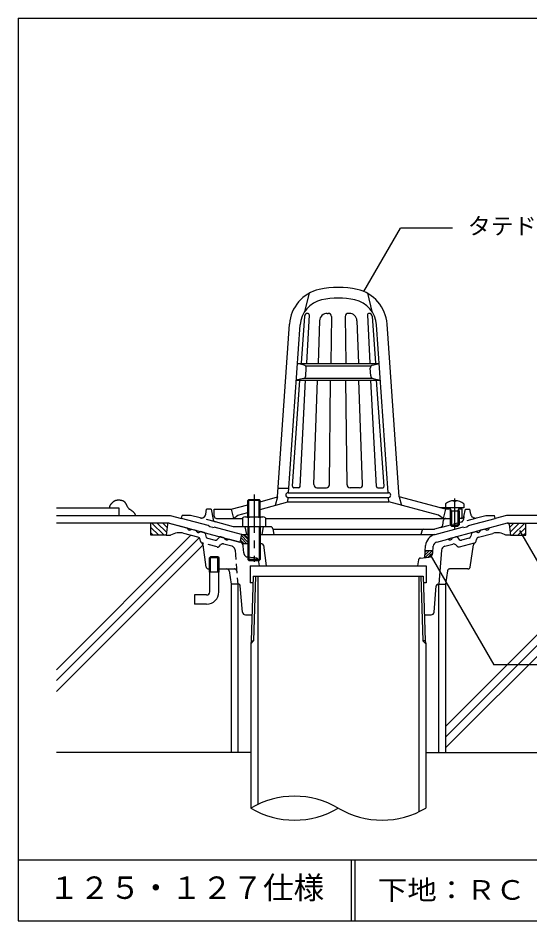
# Model space of a CAD drawing. Units: millimetres, scale not verified. Extents: x -451 to 349, y -612 to 618.
# Drawn here: x -451 to -116, y 28 to 618 of the extents above; entities that cross this region are included whole.
import ezdxf
from ezdxf.enums import TextEntityAlignment as Align

# ---------------------------------------------------------------- set-up
doc = ezdxf.new("R2010")
doc.units = ezdxf.units.MM
doc.header["$LTSCALE"] = 5
for name, pattern in [('CHAIN1', [8, 5, -1, 1, -1]), ('DASHED1', [1.8, 1.2, -0.6]), ('DOUBLE_CHAIN1', [8.8, 5, -1, 0.6, -0.6, 0.6, -1])]:
    doc.linetypes.add(name, pattern=pattern)
for name, color, linetype in [('2-1', 4, 'Continuous'), ('2-2_in line', 7, 'Continuous'), ('2-3', 3, 'Continuous'), ('2-4_out line', 2, 'Continuous'), ('2-7_ビス', 7, 'Continuous'), ('2-8_drain他', 4, 'Continuous'), ('2-9_strainer他', 4, 'Continuous'), ('2-A_moji', 7, 'Continuous'), ('2-D_ハッチ他', 4, 'Continuous'), ('2-E_con他', 4, 'Continuous'), ('F-5', 6, 'Continuous'), ('F-7', 1, 'Continuous'), ('F-A', 7, 'Continuous')]:
    doc.layers.add(name, color=color, linetype=linetype)
doc.styles.add('HG丸ｺﾞｼｯｸM-PRO', font='')
doc.styles.add('ＭＳ ゴシック', font='')
doc.styles.get('HG丸ｺﾞｼｯｸM-PRO').set_extended_font_data('HG丸ｺﾞｼｯｸM-PRO')
doc.styles.get('ＭＳ ゴシック').set_extended_font_data('MS Gothic')

msp = doc.modelspace()

# ---------------------------------------------------------------- linework, layer by layer
at = {"layer": '2-1'}
for p, q in [((-311.453, 248.101), (-311.453, 138.098)), ((-306.953, 248.101), (-306.953, 138.098)), ((-296.953, 253.501), (-298.278, 211.101)), ((-296.953, 253.501), (-185.953, 253.501)), ((-295.453, 253.501), (-296.778, 211.101)), ((-294.103, 253.501), (-294.103, 104.181)), ((-188.803, 253.501), (-188.803, 99.39)), ((-187.453, 253.501), (-186.128, 211.101)), ((-185.953, 253.501), (-184.628, 211.101)), ((-175.953, 248.101), (-175.953, 138.098)), ((-171.453, 248.101), (-171.453, 138.098)), ((-296.778, 211.101), (-298.603, 209.277)), ((-298.278, 211.101), (-298.603, 209.277)), ((-298.603, 209.277), (-298.603, 138.098)), ((-298.278, 211.101), (-296.778, 211.101)), ((-186.128, 211.101), (-184.303, 209.277)), ((-184.628, 211.101), (-186.128, 211.101)), ((-184.628, 211.101), (-184.303, 209.277)), ((-184.303, 209.277), (-184.303, 138.098))]:
    msp.add_line(p, q, dxfattribs=at)
msp.add_arc((-270.028, 53.53), 56.081, 59.36768, 120.63232, dxfattribs=at)
at = {"layer": '2-2_in line'}
for p, q in [((-425.609, 293.098), (-384.818, 293.098)), ((-352.071, 288.098), (-425.609, 288.098)), ((-363.953, 280.101), (-363.953, 288.098)), ((-351.812, 288.063), (-305.736, 275.717)), ((-131.094, 288.063), (-169.855, 277.678)), ((-130.836, 288.098), (324.391, 288.098)), ((-353.953, 280.101), (-363.953, 280.101)), ((-304.766, 280.634), (-305.736, 275.717)), ((-184.999, 265.54), (-184.369, 273.455)), ((-184.627, 270.211), (-179.611, 270.211))]:
    msp.add_line(p, q, dxfattribs=at)
for points in [[(-390.815, 298.098), (-390.797, 298.229), (-390.764, 298.454), (-390.726, 298.677), (-390.681, 298.898), (-390.626, 299.114), (-390.557, 299.326), (-390.51, 299.446), (-390.469, 299.538), (-390.39, 299.694), (-390.303, 299.846), (-390.209, 299.994), (-390.108, 300.14), (-390.004, 300.282), (-389.942, 300.363), (-389.867, 300.458), (-389.737, 300.619), (-389.604, 300.777), (-389.469, 300.932), (-389.332, 301.085), (-389.193, 301.237), (-389.111, 301.325), (-389.026, 301.416), (-388.877, 301.571), (-388.725, 301.725), (-388.57, 301.875), (-388.411, 302.021), (-388.247, 302.163), (-388.15, 302.242), (-388.063, 302.311), (-387.908, 302.425), (-387.749, 302.533), (-387.586, 302.634), (-387.418, 302.726), (-387.247, 302.81), (-387.145, 302.854), (-387.031, 302.898), (-386.831, 302.966), (-386.628, 303.022), (-386.421, 303.07)], [(-386.421, 303.07), (-386.212, 303.109), (-386.001, 303.143), (-385.878, 303.16), (-385.73, 303.178), (-385.473, 303.205), (-385.217, 303.224), (-384.961, 303.234), (-384.706, 303.232), (-384.452, 303.218), (-384.305, 303.203), (-384.198, 303.19), (-384.013, 303.161), (-383.829, 303.126), (-383.646, 303.088), (-383.461, 303.048), (-383.277, 303.008), (-383.169, 302.985), (-383.047, 302.96), (-382.836, 302.916), (-382.627, 302.87), (-382.42, 302.818), (-382.217, 302.755), (-382.021, 302.679), (-381.91, 302.628), (-381.811, 302.575), (-381.645, 302.471), (-381.487, 302.355), (-381.337, 302.227), (-381.193, 302.089), (-381.057, 301.944), (-380.982, 301.858), (-380.898, 301.755), (-380.759, 301.574), (-380.629, 301.388), (-380.506, 301.197), (-380.389, 301.003), (-380.276, 300.807), (-380.212, 300.693), (-380.145, 300.569)], [(-380.145, 300.569), (-380.031, 300.356), (-379.918, 300.142), (-379.807, 299.927), (-379.697, 299.711), (-379.586, 299.495), (-379.521, 299.369), (-379.432, 299.201), (-379.276, 298.911), (-379.112, 298.627), (-378.937, 298.349), (-378.748, 298.083), (-378.543, 297.83), (-378.415, 297.691), (-378.369, 297.644), (-378.287, 297.565), (-378.203, 297.488), (-378.116, 297.414), (-378.027, 297.343), (-377.936, 297.275), (-377.882, 297.237), (-377.792, 297.177), (-377.634, 297.081), (-377.472, 296.99), (-377.31, 296.901), (-377.147, 296.812), (-376.986, 296.72), (-376.894, 296.664), (-376.802, 296.605), (-376.646, 296.497), (-376.494, 296.384), (-376.344, 296.267), (-376.197, 296.147), (-376.051, 296.024), (-375.966, 295.953), (-375.86, 295.864), (-375.679, 295.709), (-375.5, 295.551), (-375.324, 295.39), (-375.154, 295.224)], [(-375.154, 295.224), (-374.991, 295.05), (-374.9, 294.946), (-374.848, 294.884), (-374.762, 294.775), (-374.679, 294.662), (-374.602, 294.547), (-374.529, 294.428), (-374.462, 294.307), (-374.426, 294.235), (-374.379, 294.134), (-374.308, 293.955), (-374.246, 293.772), (-374.191, 293.586), (-374.142, 293.398), (-374.096, 293.208), (-374.07, 293.098)], [(-128.953, 280.101), (-118.953, 280.101), (-118.953, 288.098)]]:
    msp.add_lwpolyline(points, dxfattribs=at)
for centre, start, end in [((-306.513, 272.82), 40.76435, 74.99991), ((-176.394, 272.82), 105.00009, 175.44576)]:
    msp.add_arc(centre, 8, start, end, dxfattribs=at)
at = {"layer": '2-3'}
for p, q in [((-298.603, 138.098), (-425.609, 138.098)), ((-298.603, 138.098), (-298.603, 101.785)), ((-184.303, 138.098), (-184.303, 101.785)), ((-184.303, 138.098), (324.391, 138.098))]:
    msp.add_line(p, q, dxfattribs=at)
for centre, start, end in [((-270.028, 150.041), 239.36768, 300.63232), ((-212.878, 150.041), 239.36765, 300.63229)]:
    msp.add_arc(centre, 56.081, start, end, dxfattribs=at)
at = {"layer": '2-4_out line'}
for p, q in [((-425.609, 298.098), (-384.818, 298.098)), ((-131.624, 293.098), (-138.953, 291.134))]:
    msp.add_line(p, q, dxfattribs=at)
for points in [[(-384.818, 298.098), (-384.818, 293.098), (-351.282, 293.098), (-343.953, 291.134)], [(-87.586, 298.098), (-87.586, 293.098), (-131.624, 293.098)]]:
    msp.add_lwpolyline(points, dxfattribs=at)
at = {"layer": '2-7_ビス'}
for p, q in [((-353.063, 287.222), (-353.953, 280.101)), ((-351.812, 288.063), (-340.098, 284.925)), ((-337.2, 284.148), (-334.302, 283.372)), ((-145.707, 284.148), (-148.605, 283.372)), ((-129.843, 287.222), (-128.953, 280.101)), ((-353.953, 280.101), (-350.953, 280.101)), ((-333.124, 278.915), (-342.311, 281.377)), ((-331.443, 276.217), (-331.682, 277.384)), ((-329.103, 281.979), (-331.404, 282.595)), ((-328.383, 281.213), (-328.02, 279.441)), ((-326.939, 278.293), (-321.968, 276.961)), ((-319.257, 278.768), (-320.457, 277.415)), ((-315.949, 278.454), (-318.25, 279.071)), ((-305.736, 275.717), (-313.052, 277.678)), ((-177.171, 275.717), (-169.855, 277.678)), ((-166.957, 278.454), (-164.656, 279.071)), ((-163.649, 278.768), (-162.449, 277.415)), ((-155.968, 278.293), (-160.939, 276.961)), ((-154.524, 281.213), (-154.887, 279.441)), ((-153.803, 281.979), (-151.502, 282.595)), ((-151.464, 276.217), (-151.225, 277.384)), ((-149.783, 278.915), (-140.595, 281.377)), ((-128.953, 280.101), (-131.953, 280.101)), ((-327.643, 259.381), (-329.782, 273.801)), ((-300.453, 274.601), (-304.099, 274.601)), ((-291.333, 274.601), (-292.453, 274.601)), ((-290.341, 273.729), (-288.582, 260.101)), ((-179.742, 268.571), (-179.385, 273.058)), ((-171.87, 272.997), (-166.606, 274.407)), ((-163.802, 272.911), (-164.592, 273.802)), ((-162.291, 272.457), (-152.545, 275.069)), ((-324.813, 266.101), (-325.628, 265.301)), ((-320.093, 266.101), (-324.813, 266.101)), ((-324.813, 256.101), (-324.813, 266.101)), ((-319.278, 265.301), (-320.093, 266.101)), ((-320.093, 256.101), (-320.093, 266.101)), ((-187.826, 265.226), (-182.402, 265.828)), ((-174.084, 270.337), (-175.855, 248.101)), ((-319.278, 265.301), (-325.628, 265.301)), ((-325.628, 256.101), (-325.628, 265.301)), ((-319.278, 256.101), (-319.278, 265.301)), ((-298.953, 260.101), (-183.953, 260.101)), ((-298.953, 260.101), (-298.953, 249.101)), ((-189.14, 263.982), (-189.787, 260.101)), ((-183.953, 260.101), (-183.953, 249.101)), ((-326.159, 258.101), (-325.628, 258.101)), ((-319.278, 256.101), (-325.628, 256.101)), ((-325.453, 243.101), (-325.453, 256.101)), ((-319.453, 243.101), (-319.453, 256.101)), ((-319.278, 258.101), (-314.245, 258.101)), ((-312.762, 256.824), (-311.453, 248.101)), ((-306.47, 248.101), (-311.453, 248.101)), ((-306.953, 248.101), (-311.453, 248.101)), ((-297.091, 249.101), (-298.953, 249.101)), ((-183.953, 249.101), (-185.816, 249.101)), ((-176.436, 248.101), (-175.855, 248.101)), ((-175.953, 248.101), (-171.453, 248.101)), ((-304.1, 229.943), (-305.473, 247.181)), ((-178.807, 229.943), (-177.433, 247.181)), ((-335.453, 241.101), (-335.453, 235.101)), ((-327.453, 241.101), (-335.453, 241.101)), ((-327.453, 235.101), (-335.453, 235.101)), ((-301.915, 228.101), (-297.747, 228.101)), ((-185.16, 228.101), (-180.8, 228.101))]:
    msp.add_line(p, q, dxfattribs=at)
at = {"layer": '2-7_ビス', "linetype": 'DASHED1'}
for p, q in [((-320.615, 272.457), (-330.362, 275.069)), ((-319.105, 272.911), (-318.315, 273.802)), ((-311.037, 272.997), (-316.301, 274.407)), ((-303.165, 268.571), (-303.522, 273.058)), ((-308.823, 270.337), (-307.051, 248.101)), ((-295.081, 265.226), (-300.505, 265.828)), ((-293.767, 263.982), (-293.12, 260.101)), ((-314.245, 258.101), (-309.233, 258.101))]:
    msp.add_line(p, q, dxfattribs=at)
at = {"layer": '2-7_ビス', "linetype": 'DOUBLE_CHAIN1'}
for p, q in [((-155.264, 259.381), (-153.125, 273.801)), ((-170.145, 256.824), (-171.453, 248.101)), ((-156.747, 258.101), (-168.662, 258.101)), ((-175.855, 248.101), (-171.453, 248.101))]:
    msp.add_line(p, q, dxfattribs=at)
at = {"layer": '2-7_ビス'}
for centre, radius, start, end in [((-352.071, 287.098), 1, 74.99782, 172.88445), ((-338.487, 285.14), 1.625, 187.61929, 322.3797), ((-332.691, 283.587), 1.625, 187.62059, 322.37891), ((-150.215, 283.587), 1.625, 217.62109, 352.37941), ((-144.42, 285.14), 1.625, 217.6203, 352.38071), ((-130.836, 287.098), 1, 7.11577, 105.00047), ((-345.158, 270.752), 11, 74.99997, 121.79021), ((-333.641, 276.983), 2, 11.56621, 75.0005), ((-329.362, 281.013), 1, 11.56641, 75.00078), ((-326.55, 279.742), 1.5, 191.5649, 254.99991), ((-321.58, 278.41), 1.5, 254.99991, 318.43558), ((-318.509, 278.105), 1, 75.00023, 138.43498), ((-314.339, 278.67), 1.625, 187.62059, 322.38074), ((-168.568, 278.67), 1.625, 217.61926, 352.37941), ((-164.398, 278.105), 1, 41.56502, 104.99977), ((-161.327, 278.41), 1.5, 221.56442, 285.00009), ((-156.356, 279.742), 1.5, 285.00009, 348.4351), ((-153.544, 281.013), 1, 104.99922, 168.43358), ((-149.265, 276.983), 2, 104.9995, 168.43379), ((-137.748, 270.752), 11, 58.20979, 105.00003), ((-329.974, 276.518), 1.5, 191.56628, 239.30832), ((-331.76, 273.508), 2, 8.43475, 59.30959), ((-306.513, 272.82), 3, 36.43097, 74.99991), ((-291.333, 273.601), 1, 7.35265, 90), ((-176.394, 272.82), 3, 105.00009, 175.44576), ((-171.093, 270.099), 3, 105.00009, 175.4454), ((-166.088, 272.475), 2, 41.56493, 105.00024), ((-162.679, 273.906), 1.5, 221.56349, 284.99872), ((-152.933, 276.518), 1.5, 284.99872, 348.43372), ((-182.733, 268.81), 3, 276.33025, 355.4454), ((-187.66, 263.735), 1.5, 96.32884, 170.53767), ((-326.159, 259.601), 1.5, 188.43515, 270), ((-314.245, 256.601), 1.5, 8.5307, 90), ((-306.47, 247.101), 1, 4.55455, 90), ((-176.436, 247.101), 1, 90, 175.44545), ((-327.453, 243.101), 2, 270, 0), ((-327.453, 243.101), 8, 270, 0), ((-302.106, 230.101), 2, 184.55388, 270), ((-180.8, 230.101), 2, 270, 355.44617)]:
    msp.add_arc(centre, radius, start, end, dxfattribs=at)
at = {"layer": '2-7_ビス', "linetype": 'DASHED1'}
for centre, radius, start, end in [((-329.974, 276.518), 1.5, 239.30832, 255.00128), ((-320.227, 273.906), 1.5, 255.00128, 318.43651), ((-316.818, 272.475), 2, 74.99976, 138.43507), ((-311.813, 270.099), 3, 4.5546, 74.99991), ((-306.513, 272.82), 3, 4.55424, 36.43097), ((-300.174, 268.81), 3, 184.5546, 263.66975), ((-295.246, 263.735), 1.5, 9.46233, 83.67116), ((-309.233, 256.601), 1.5, 4.55501, 90)]:
    msp.add_arc(centre, radius, start, end, dxfattribs=at)
at = {"layer": '2-7_ビス', "linetype": 'DOUBLE_CHAIN1'}
for centre, radius, start, end in [((-151.147, 273.508), 2, 120.69041, 171.56525), ((-168.662, 256.601), 1.5, 90, 171.4693), ((-156.747, 259.601), 1.5, 270, 351.56464)]:
    msp.add_arc(centre, radius, start, end, dxfattribs=at)
at = {"layer": '2-8_drain他'}
for p, q in [((-260.453, 438.274), (-263.453, 426.244)), ((-222.453, 438.274), (-219.453, 426.244)), ((-261.589, 425.134), (-261.507, 425.134)), ((-248.626, 425.134), (-247.975, 425.134)), ((-234.281, 425.134), (-234.931, 425.134)), ((-221.318, 425.134), (-221.399, 425.134)), ((-263.584, 423.274), (-265.734, 392.634)), ((-260.509, 424.081), (-262.164, 392.634)), ((-253.623, 420.309), (-254.594, 392.634)), ((-245.975, 423.112), (-246.31, 392.634)), ((-236.931, 423.112), (-236.597, 392.634)), ((-229.284, 420.309), (-228.313, 392.634)), ((-222.398, 424.081), (-220.743, 392.634)), ((-219.323, 423.274), (-217.173, 392.634)), ((-281.235, 305.231), (-273.342, 418.114)), ((-274.034, 307.874), (-266.359, 417.626)), ((-208.873, 307.874), (-216.548, 417.626)), ((-201.671, 305.231), (-209.565, 418.114)), ((-268.125, 392.374), (-214.782, 392.374)), ((-263.835, 391.285), (-268.125, 392.374)), ((-263.036, 390.874), (-219.871, 390.874)), ((-219.072, 391.285), (-214.782, 392.374)), ((-262.673, 384.33), (-262.332, 389.207)), ((-220.234, 384.33), (-220.575, 389.207)), ((-271.378, 312.204), (-266.524, 381.374)), ((-264.192, 382.527), (-268.894, 381.374)), ((-268.894, 381.374), (-214.013, 381.374)), ((-266.404, 312.081), (-262.756, 381.374)), ((-263.461, 382.874), (-219.445, 382.874)), ((-257.381, 313.204), (-254.989, 381.374)), ((-247.182, 313.112), (-246.433, 381.374)), ((-235.725, 313.112), (-236.474, 381.374)), ((-225.526, 313.204), (-227.918, 381.374)), ((-216.503, 312.081), (-220.15, 381.374)), ((-218.715, 382.527), (-214.013, 381.374)), ((-211.528, 312.204), (-216.382, 381.374)), ((-280.841, 310.874), (-273.824, 310.874)), ((-274.243, 307.874), (-208.663, 307.874)), ((-267.402, 311.134), (-270.381, 311.134)), ((-255.382, 311.134), (-249.182, 311.134)), ((-227.525, 311.134), (-233.725, 311.134)), ((-215.505, 311.134), (-212.526, 311.134)), ((-292.453, 301.981), (-281.235, 305.231)), ((-292.453, 297.049), (-274.453, 301.872)), ((-281.235, 305.231), (-282.736, 299.652)), ((-274.453, 301.872), (-274.243, 304.874)), ((-274.453, 301.874), (-208.453, 301.874)), ((-274.243, 304.874), (-208.663, 304.874)), ((-208.453, 301.872), (-208.663, 304.874)), ((-175.953, 293.164), (-208.453, 301.872)), ((-201.671, 305.231), (-200.171, 299.652)), ((-171.453, 297.134), (-201.671, 305.231)), ((-165.932, 302.723), (-165.932, 302.102)), ((-164.974, 302.102), (-165.932, 302.102)), ((-164.974, 302.723), (-164.974, 302.102)), ((-322.453, 292.634), (-322.453, 297.134)), ((-322.453, 297.134), (-311.453, 297.134)), ((-311.453, 297.134), (-300.453, 300.082)), ((-159.453, 298.134), (-175.185, 298.134)), ((-171.453, 297.134), (-172.453, 298.134)), ((-171.453, 300.734), (-171.453, 298.134)), ((-168.145, 297.134), (-171.453, 297.134)), ((-167.583, 296.134), (-168.635, 298.007)), ((-168.453, 296.134), (-168.012, 296.898)), ((-168.453, 296.134), (-162.453, 296.134)), ((-168.453, 296.134), (-168.453, 287.004)), ((-167.583, 296.134), (-167.583, 286.134)), ((-163.323, 296.134), (-162.271, 298.007)), ((-163.323, 296.134), (-163.323, 286.134)), ((-162.453, 296.134), (-162.894, 296.898)), ((-160.453, 297.134), (-162.761, 297.134)), ((-162.453, 296.134), (-162.453, 287.004)), ((-160.453, 297.134), (-161.453, 298.134)), ((-160.453, 292.634), (-160.453, 297.134)), ((-159.453, 300.734), (-159.453, 298.134)), ((-320.953, 291.134), (-303.953, 291.134)), ((-306.953, 293.164), (-300.453, 294.905)), ((-288.953, 291.134), (-168.453, 291.134)), ((-161.953, 291.134), (-162.453, 291.134)), ((-167.583, 286.134), (-168.453, 287.004)), ((-168.453, 287.004), (-162.453, 287.004)), ((-167.583, 286.134), (-163.323, 286.134)), ((-163.323, 286.134), (-162.453, 287.004))]:
    msp.add_line(p, q, dxfattribs=at)
at = {"layer": '2-8_drain他', "linetype": 'CHAIN1'}
msp.add_line((-165.453, 304.179), (-165.453, 284.452), dxfattribs=at)
at = {"layer": '2-8_drain他'}
for points in [[(-311.453, 297.134), (-309.953, 291.134), (-306.953, 293.164)], [(-171.453, 297.134), (-172.953, 291.134), (-175.953, 293.164)]]:
    msp.add_lwpolyline(points, dxfattribs=at)
for centre, radius, start, end in [((-248.403, 416.37), 25, 102.54309, 175.99998), ((-241.453, 385.134), 57, 77.45692, 102.54308), ((-234.504, 416.37), 25, 4.00002, 77.45691), ((-248.403, 416.37), 18, 102.54309, 175.99998), ((-241.453, 385.134), 50, 77.45692, 102.54308), ((-234.504, 416.37), 18, 4.00002, 77.45691), ((-261.589, 423.134), 2, 90, 175.98581), ((-261.507, 424.134), 1, 356.9872, 90), ((-248.626, 420.134), 5, 90, 177.99043), ((-247.975, 423.134), 2, 359.37178, 90), ((-234.931, 423.134), 2, 90, 180.6282), ((-234.281, 420.134), 5, 2.00955, 90), ((-221.399, 424.134), 1, 90, 183.01279), ((-221.318, 423.134), 2, 4.01418, 90), ((-264.327, 389.347), 2, 356.00018, 75.75797), ((-218.58, 389.347), 2, 104.24203, 183.99982), ((-264.668, 384.469), 2, 283.77217, 355.99979), ((-218.239, 384.469), 2, 184.00021, 256.22783), ((-255.382, 313.134), 2, 177.99043, 270), ((-249.182, 313.134), 2, 270, 359.37178), ((-233.725, 313.134), 2, 180.6282, 270), ((-227.525, 313.134), 2, 270, 2.00955), ((-274.243, 306.374), 1.5, 90, 270), ((-270.381, 312.134), 1, 175.98581, 270), ((-267.402, 312.134), 1, 270, 356.9872), ((-215.505, 312.134), 1, 183.01277, 270), ((-212.526, 312.134), 1, 270, 4.01418), ((-208.663, 306.374), 1.5, 270, 90), ((-165.453, 292.734), 10, 92.7457, 126.86987), ((-165.453, 292.734), 10, 53.13013, 87.25409), ((-168.853, 297.884), 0.25, 29.32918, 90), ((-162.053, 297.884), 0.25, 90, 150.67082), ((-320.953, 292.634), 1.5, 180, 270), ((-161.953, 292.634), 1.5, 270, 0)]:
    msp.add_arc(centre, radius, start, end, dxfattribs=at)
at = {"layer": '2-9_strainer他'}
for p, q in [((-300.453, 292.134), (-300.453, 302.857)), ((-299.777, 292.134), (-299.777, 303.534)), ((-293.13, 292.134), (-293.13, 303.534)), ((-292.453, 292.134), (-292.453, 302.857)), ((-327.946, 293.915), (-327.453, 297.134)), ((-324.453, 297.134), (-327.453, 297.134)), ((-324.453, 297.134), (-323.185, 290.368)), ((-159.349, 292.358), (-158.453, 297.134)), ((-158.453, 297.134), (-155.453, 297.134)), ((-154.96, 293.915), (-155.453, 297.134)), ((-343.953, 291.134), (-343.453, 293.134)), ((-337.894, 293.134), (-343.453, 293.134)), ((-331.688, 291.471), (-337.894, 293.134)), ((-303.953, 291.412), (-303.953, 285.634)), ((-302.077, 292.134), (-290.83, 292.134)), ((-300.201, 291.412), (-300.201, 285.634)), ((-292.706, 291.412), (-292.706, 285.634)), ((-288.953, 291.412), (-288.953, 285.634)), ((-173.23, 286.766), (-172.673, 289.897)), ((-160.823, 291.134), (-162.453, 291.134)), ((-151.218, 291.471), (-145.012, 293.134)), ((-145.012, 293.134), (-139.453, 293.134)), ((-138.953, 291.134), (-139.453, 293.134)), ((-323.453, 285.124), (-322.453, 285.373)), ((-304.766, 280.634), (-322.453, 285.373)), ((-309.904, 285.634), (-321.737, 288.805)), ((-285.683, 285.634), (-309.904, 285.634)), ((-302.453, 285.634), (-301.453, 280.634)), ((-300.453, 285.634), (-300.453, 264.21)), ((-299.777, 285.634), (-299.777, 263.534)), ((-293.13, 285.634), (-293.13, 263.534)), ((-292.453, 285.634), (-292.453, 264.21)), ((-290.453, 285.634), (-291.453, 280.634)), ((-284.212, 284.428), (-283.453, 280.634)), ((-284.153, 284.134), (-178.601, 284.134)), ((-186.66, 283.409), (-187.453, 280.634)), ((-174.682, 285.184), (-178.601, 284.134)), ((-178.14, 280.634), (-160.453, 285.373)), ((-159.453, 285.124), (-160.453, 285.373)), ((-159.453, 285.124), (-157.453, 285.659)), ((-304.766, 280.634), (-300.453, 280.634)), ((-292.453, 280.634), (-178.14, 280.634))]:
    msp.add_line(p, q, dxfattribs=at)
at = {"layer": '2-9_strainer他', "linetype": 'CHAIN1'}
msp.add_line((-296.453, 306.778), (-296.453, 262.68), dxfattribs=at)
at = {"layer": '2-9_strainer他', "linetype": 'DASHED1'}
for p, q in [((-321.737, 288.805), (-331.688, 291.471)), ((-174.682, 285.184), (-151.218, 291.471)), ((-159.349, 292.358), (-159.721, 290.368))]:
    msp.add_line(p, q, dxfattribs=at)
at = {"layer": '2-9_strainer他'}
for points in [[(-292.453, 302.857), (-300.453, 302.857), (-299.777, 303.534), (-293.13, 303.534)], [(-292.453, 264.21), (-300.453, 264.21), (-299.777, 263.534), (-293.13, 263.534)]]:
    msp.add_lwpolyline(points, close=True, dxfattribs=at)
for points in [[(-323.453, 285.124), (-325.453, 285.659), (-326.453, 286.445), (-343.953, 291.134)], [(-157.453, 285.659), (-156.453, 286.445), (-138.953, 291.134)]]:
    msp.add_lwpolyline(points, dxfattribs=at)
for centre, radius, start, end in [((-330.912, 294.369), 3, 254.99973, 351.29286), ((-321.219, 290.736), 2, 190.61488, 255.0005), ((-302.077, 289.334), 2.8, 47.92557, 132.07463), ((-296.453, 282.045), 10.089, 68.19786, 111.80214), ((-290.83, 289.334), 2.8, 47.92572, 132.07428), ((-171.197, 289.634), 1.5, 90, 169.91187), ((-160.823, 292.634), 1.5, 270, 349.38435), ((-151.995, 294.369), 3, 188.70712, 285.00027), ((-285.683, 284.134), 1.5, 11.31021, 90), ((-185.699, 283.134), 1, 90, 164.05402), ((-175.2, 287.116), 2, 284.9995, 349.91257)]:
    msp.add_arc(centre, radius, start, end, dxfattribs=at)
at = {"layer": '2-9_strainer他', "linetype": 'DASHED1'}
msp.add_arc((-161.687, 290.736), 2, 284.9995, 349.38512, dxfattribs=at)
at = {"layer": '2-A_moji'}
for p, q in [((-224.751, 439.39), (-200.793, 480.887)), ((-166.88, 480.887), (-200.793, 480.887)), ((-123.025, 283.178), (-72.379, 195.457)), ((-181.626, 267.795), (-139.862, 195.457)), ((-55.627, 195.457), (-139.862, 195.457))]:
    msp.add_line(p, q, dxfattribs=at)
at = {"layer": '2-D_ハッチ他'}
for p, q in [((-358.762, 280.101), (-363.953, 285.292)), ((-355.227, 280.101), (-363.223, 288.098)), ((-353.702, 282.112), (-359.688, 288.098)), ((-353.309, 285.255), (-356.152, 288.098)), ((-129.597, 285.255), (-126.754, 288.098)), ((-129.205, 282.112), (-123.219, 288.098)), ((-127.68, 280.101), (-119.683, 288.098)), ((-124.144, 280.101), (-118.953, 285.292)), ((-362.298, 280.101), (-363.953, 281.757)), ((-305.16, 278.638), (-301.123, 274.601)), ((-304.869, 280.115), (-300.453, 275.699)), ((-302.987, 280.001), (-300.453, 277.467)), ((-120.609, 280.101), (-118.953, 281.757)), ((-305.451, 277.162), (-302.891, 274.601)), ((-184.875, 267.1), (-181.764, 270.211)), ((-184.722, 269.021), (-183.532, 270.211)), ((-184.626, 265.581), (-179.997, 270.211)), ((-182.638, 265.802), (-179.731, 268.708))]:
    msp.add_line(p, q, dxfattribs=at)
at = {"layer": '2-E_con他'}
for p, q in [((-171.453, 155.256), (-38.611, 288.098)), ((-171.453, 148.184), (-31.54, 288.098)), ((-171.453, 141.113), (-24.469, 288.098)), ((-425.609, 192.226), (-337.695, 280.14)), ((-425.609, 185.155), (-332.299, 278.465)), ((-425.609, 178.084), (-329.798, 273.895))]:
    msp.add_line(p, q, dxfattribs=at)
at = {"layer": 'F-5'}
for p, q in [((-450.609, 68.098), (349.391, 68.098)), ((-233.109, 68.098), (-233.109, 28.098)), ((-230.609, 68.098), (-230.609, 28.098))]:
    msp.add_line(p, q, dxfattribs=at)
at = {"layer": 'F-7'}
for p, q in [((-450.609, 618.098), (349.391, 618.098)), ((-450.609, 618.098), (-450.609, 28.098)), ((-450.609, 28.098), (349.391, 28.098))]:
    msp.add_line(p, q, dxfattribs=at)

# ---------------------------------------------------------------- texts
at = {"layer": '2-A_moji', "style": 'ＭＳ ゴシック'}
msp.add_text('タテドレイン', height=11, dxfattribs=at).set_placement((-156.88, 473.387), align=Align.BOTTOM_LEFT)
at = {"layer": 'F-A', "style": 'HG丸ｺﾞｼｯｸM-PRO'}
msp.add_text('１２５・１２７仕様', height=14.66, dxfattribs=at).set_placement((-430.609, 38.098), align=Align.BOTTOM_LEFT)
at = {"layer": 'F-A', "style": 'HG丸ｺﾞｼｯｸM-PRO', "width": 1.1}
msp.add_text('下地：ＲＣ', height=12.83, dxfattribs=at).set_placement((-215.609, 38.098), align=Align.BOTTOM_LEFT)

doc.saveas('drawing.dxf')
